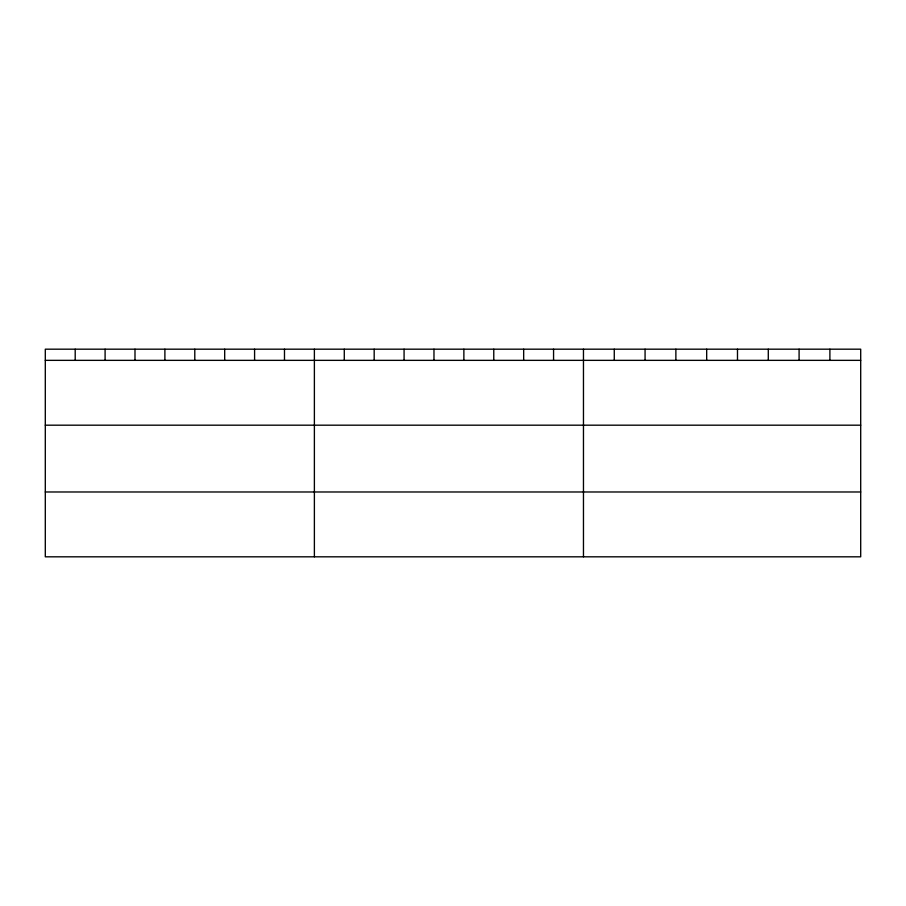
<?xml version="1.0" encoding="UTF-8"?>
<svg xmlns="http://www.w3.org/2000/svg" width="906" height="906" viewBox="0 0 906 906"><rect width="100%" height="100%" fill="white"/><g stroke="black" fill="none" stroke-linecap="round" stroke-linejoin="round"><path stroke-width="1.36" d="M860.7 425.186L860.7 349.184L45.3 349.184L45.3 556.816L860.7 556.816L860.7 425.186L45.3 425.186M45.3 360.35L860.7 360.35M45.3 491.981L860.7 491.981M829.896 349.184L829.896 360.35M799.092 349.184L799.092 360.35M768.288 349.184L768.288 360.35M737.484 349.184L737.484 360.35M706.68 349.184L706.68 360.35M675.876 349.184L675.876 360.35M645.072 349.184L645.072 360.35M614.268 349.184L614.268 360.35M583.464 349.184L583.464 556.816M553.566 349.184L553.566 360.35M523.668 349.184L523.668 360.35M493.77 349.184L493.77 360.35M463.872 349.184L463.872 360.35M433.974 349.184L433.974 360.35M404.076 349.184L404.076 360.35M374.178 349.184L374.178 360.35M344.28 349.184L344.28 360.35M314.382 349.184L314.382 556.816M284.484 349.184L284.484 360.35M254.586 349.184L254.586 360.35M224.688 349.184L224.688 360.35M194.79 349.184L194.79 360.35M164.892 349.184L164.892 360.35M134.994 349.184L134.994 360.35M105.096 349.184L105.096 360.35M75.198 349.184L75.198 360.35"/></g></svg>
